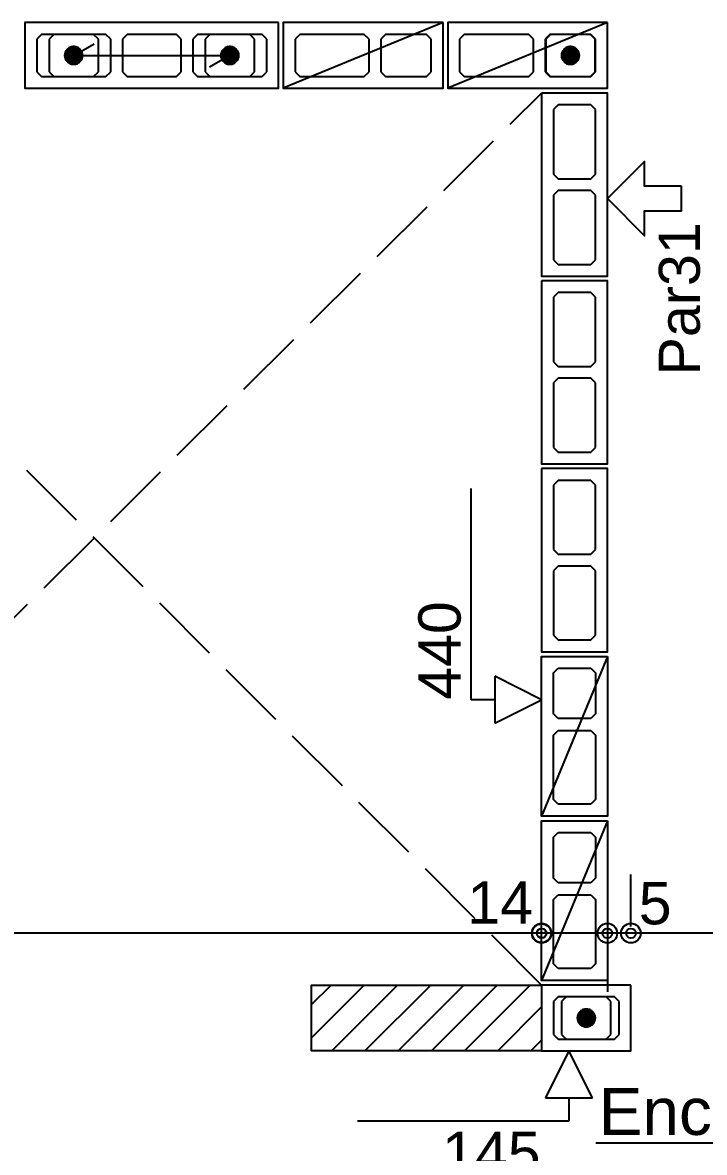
# Model space of a CAD drawing. Extents: x 0 to 119, y 0 to 84.
# Drawn here: x 32.828 to 35.731, y 55.207 to 60.02 of the extents above; entities that cross this region are included whole.
import ezdxf

# ---------------------------------------------------------------- set-up
doc = ezdxf.new("R2010")
doc.units = 0
doc.header["$MEASUREMENT"] = 0
doc.linetypes.add('ESTILO_TQS_0003', pattern=[1.5, 0.5, -0.4, 0.1, -0.5])
doc.linetypes.add('ESTILO_TQS_0005', pattern=[0.4, 0.3, -0.1])
for name, color, linetype in [('18', 6, 'CONTINUOUS'), ('20', 1, 'CONTINUOUS'), ('27', 250, 'CONTINUOUS'), ('29', 9, 'CONTINUOUS'), ('3', 7, 'CONTINUOUS'), ('35', 255, 'CONTINUOUS'), ('45', 7, 'CONTINUOUS')]:
    doc.layers.add(name, color=color, linetype=linetype)
doc.styles.add('TQS_ARIAL', font='arial.ttf')

msp = doc.modelspace()

# ---------------------------------------------------------------- linework, layer by layer
at = {"layer": '18', "color": 6, "linetype": 'Continuous'}
for p, q in [((34.7378, 57.135442), (34.7378, 58.035442)), ((35.0378, 57.135442), (34.8378, 57.235442)), ((34.8378, 57.235442), (34.8378, 57.035442)), ((34.8378, 57.135442), (34.7378, 57.135442)), ((34.8378, 57.035442), (35.0378, 57.135442))]:
    msp.add_line(p, q, dxfattribs=at)
at = {"layer": '20', "color": 1, "linetype": 'Continuous'}
for p, q in [((35.154089, 55.64), (35.054089, 55.44)), ((35.254089, 55.44), (35.154089, 55.64)), ((35.054089, 55.44), (35.254089, 55.44)), ((35.154089, 55.44), (35.154089, 55.34)), ((35.154089, 55.34), (34.254089, 55.34))]:
    msp.add_line(p, q, dxfattribs=at)
at = {"layer": '27', "color": 250, "linetype": 'ESTILO_TQS_0005'}
for points in [[(33.2028, 59.95), (33.1828, 59.97), (32.9078, 59.97), (32.8878, 59.95), (32.8878, 59.81), (32.9078, 59.79), (33.1828, 59.79), (33.2028, 59.81), (33.2028, 59.95)], [(33.5028, 59.95), (33.4828, 59.97), (33.2728, 59.97), (33.2528, 59.95), (33.2528, 59.81), (33.2728, 59.79), (33.4828, 59.79), (33.5028, 59.81), (33.5028, 59.95)], [(33.8678, 59.95), (33.8478, 59.97), (33.5728, 59.97), (33.5528, 59.95), (33.5528, 59.81), (33.5728, 59.79), (33.8478, 59.79), (33.8678, 59.81), (33.8678, 59.95)], [(34.3028, 59.95), (34.2828, 59.97), (34.0078, 59.97), (33.9878, 59.95), (33.9878, 59.81), (34.0078, 59.79), (34.2828, 59.79), (34.3028, 59.81), (34.3028, 59.95)], [(34.5678, 59.95), (34.5478, 59.97), (34.3728, 59.97), (34.3528, 59.95), (34.3528, 59.81), (34.3728, 59.79), (34.5478, 59.79), (34.5678, 59.81), (34.5678, 59.95)], [(35.0028, 59.95), (34.9828, 59.97), (34.7078, 59.97), (34.6878, 59.95), (34.6878, 59.81), (34.7078, 59.79), (34.9828, 59.79), (35.0028, 59.81), (35.0028, 59.95)], [(35.2678, 59.95), (35.2478, 59.97), (35.0728, 59.97), (35.0528, 59.95), (35.0528, 59.81), (35.0728, 59.79), (35.2478, 59.79), (35.2678, 59.81), (35.2678, 59.95)], [(35.1078, 59.67), (35.0878, 59.65), (35.0878, 59.375), (35.1078, 59.355), (35.2478, 59.355), (35.2678, 59.375), (35.2678, 59.65), (35.2478, 59.67), (35.1078, 59.67)], [(35.1078, 59.305), (35.0878, 59.285), (35.0878, 59.01), (35.1078, 58.99), (35.2478, 58.99), (35.2678, 59.01), (35.2678, 59.285), (35.2478, 59.305), (35.1078, 59.305)], [(35.1078, 58.87), (35.0878, 58.85), (35.0878, 58.575), (35.1078, 58.555), (35.2478, 58.555), (35.2678, 58.575), (35.2678, 58.85), (35.2478, 58.87), (35.1078, 58.87)], [(35.1078, 58.505), (35.0878, 58.485), (35.0878, 58.21), (35.1078, 58.19), (35.2478, 58.19), (35.2678, 58.21), (35.2678, 58.485), (35.2478, 58.505), (35.1078, 58.505)], [(35.1078, 58.07), (35.0878, 58.05), (35.0878, 57.775), (35.1078, 57.755), (35.2478, 57.755), (35.2678, 57.775), (35.2678, 58.05), (35.2478, 58.07), (35.1078, 58.07)], [(35.1078, 57.705), (35.0878, 57.685), (35.0878, 57.41), (35.1078, 57.39), (35.2478, 57.39), (35.2678, 57.41), (35.2678, 57.685), (35.2478, 57.705), (35.1078, 57.705)], [(35.2478, 57.27), (35.2678, 57.25), (35.2678, 57.075), (35.2478, 57.055), (35.1078, 57.055), (35.0878, 57.075), (35.0878, 57.25), (35.1078, 57.27), (35.2478, 57.27)], [(35.2478, 57.005), (35.2678, 56.985), (35.2678, 56.71), (35.2478, 56.69), (35.1078, 56.69), (35.0878, 56.71), (35.0878, 56.985), (35.1078, 57.005), (35.2478, 57.005)], [(35.2478, 56.57), (35.2678, 56.55), (35.2678, 56.375), (35.2478, 56.355), (35.1078, 56.355), (35.0878, 56.375), (35.0878, 56.55), (35.1078, 56.57), (35.2478, 56.57)], [(35.2478, 56.305), (35.2678, 56.285), (35.2678, 56.01), (35.2478, 55.99), (35.1078, 55.99), (35.0878, 56.01), (35.0878, 56.285), (35.1078, 56.305), (35.2478, 56.305)], [(35.3678, 55.85), (35.3478, 55.87), (35.1078, 55.87), (35.0878, 55.85), (35.0878, 55.71), (35.1078, 55.69), (35.3478, 55.69), (35.3678, 55.71), (35.3678, 55.85)]]:
    msp.add_lwpolyline(points, dxfattribs=at)
at = {"layer": '29', "color": 9, "linetype": 'Continuous'}
for p, q in [((34.057842, 55.69531), (34.282532, 55.92)), ((34.057842, 55.836731), (34.141111, 55.92)), ((34.143954, 55.64), (34.423954, 55.92)), ((34.285375, 55.64), (34.565375, 55.92)), ((34.426797, 55.64), (34.706797, 55.92)), ((34.568218, 55.64), (34.848218, 55.92)), ((34.709639, 55.64), (34.989639, 55.92)), ((34.851061, 55.64), (35.0378, 55.826739)), ((34.992482, 55.64), (35.0378, 55.685318))]:
    msp.add_line(p, q, dxfattribs=at)
msp.add_lwpolyline([(35.0378, 55.64), (34.057842, 55.64), (34.057842, 55.92), (35.0378, 55.92), (35.0378, 55.64)], dxfattribs=at)
at = {"layer": '3', "color": 7, "linetype": 'Continuous'}
for p, q in [((34.6178, 60.02), (33.9378, 59.74)), ((35.3178, 60.02), (34.6378, 59.74)), ((32.9603, 59.97), (32.9403, 59.95)), ((33.1303, 59.97), (32.9603, 59.97)), ((33.1503, 59.95), (33.1303, 59.97)), ((33.6253, 59.97), (33.6053, 59.95)), ((33.7953, 59.97), (33.6253, 59.97)), ((33.8153, 59.95), (33.7953, 59.97)), ((35.0753, 59.97), (35.0553, 59.95)), ((35.2453, 59.97), (35.0753, 59.97)), ((35.2653, 59.95), (35.2453, 59.97)), ((32.9403, 59.95), (32.9403, 59.81)), ((33.0453, 59.88), (33.131903, 59.93)), ((33.1503, 59.81), (33.1503, 59.95)), ((33.6053, 59.95), (33.6053, 59.81)), ((33.8153, 59.81), (33.8153, 59.95)), ((35.0553, 59.95), (35.0553, 59.81)), ((35.2653, 59.81), (35.2653, 59.95)), ((33.0453, 59.88), (33.7103, 59.88)), ((33.7103, 59.88), (33.623697, 59.83)), ((32.9403, 59.81), (32.9603, 59.79)), ((32.9603, 59.79), (33.1303, 59.79)), ((33.1303, 59.79), (33.1503, 59.81)), ((33.6053, 59.81), (33.6253, 59.79)), ((33.6253, 59.79), (33.7953, 59.79)), ((33.7953, 59.79), (33.8153, 59.81)), ((35.0553, 59.81), (35.0753, 59.79)), ((35.0753, 59.79), (35.2453, 59.79)), ((35.2453, 59.79), (35.2653, 59.81)), ((35.3178, 57.32), (35.0378, 56.64)), ((35.3178, 56.62), (35.0378, 55.94)), ((35.1428, 55.87), (35.1228, 55.85)), ((35.1228, 55.85), (35.1228, 55.71)), ((35.3128, 55.87), (35.1428, 55.87)), ((35.3328, 55.85), (35.3128, 55.87)), ((35.3328, 55.71), (35.3328, 55.85)), ((35.1228, 55.71), (35.1428, 55.69)), ((35.1428, 55.69), (35.3128, 55.69)), ((35.3128, 55.69), (35.3328, 55.71))]:
    msp.add_line(p, q, dxfattribs=at)
for points in [[(33.9178, 60.02), (32.8378, 60.02), (32.8378, 59.74), (33.9178, 59.74), (33.9178, 60.02)], [(34.6178, 60.02), (33.9378, 60.02), (33.9378, 59.74), (34.6178, 59.74), (34.6178, 60.02)], [(35.3178, 60.02), (34.6378, 60.02), (34.6378, 59.74), (35.3178, 59.74), (35.3178, 60.02)], [(33.0459, 59.88), (33.045897, 59.879939), (33.045888, 59.879879), (33.045872, 59.87982), (33.045851, 59.879763), (33.045825, 59.879709), (33.045792, 59.879657), (33.045755, 59.879609), (33.045713, 59.879565), (33.045667, 59.879526), (33.045617, 59.879491), (33.045564, 59.879461), (33.045508, 59.879437), (33.04545, 59.879419), (33.045391, 59.879407), (33.04533, 59.879401), (33.04527, 59.879401), (33.045209, 59.879407), (33.04515, 59.879419), (33.045092, 59.879437), (33.045036, 59.879461), (33.044983, 59.879491), (33.044933, 59.879526), (33.044887, 59.879565), (33.044845, 59.879609), (33.044808, 59.879657), (33.044775, 59.879709), (33.044749, 59.879763), (33.044728, 59.87982), (33.044712, 59.879879), (33.044703, 59.879939), (33.0447, 59.88), (33.0831, 59.88), (33.082906, 59.883824), (33.082326, 59.887609), (33.081366, 59.891316), (33.080037, 59.894907), (33.07835, 59.898344), (33.076325, 59.901594), (33.073981, 59.904622), (33.071343, 59.907397), (33.068438, 59.909891), (33.065295, 59.912079), (33.061947, 59.913937), (33.058428, 59.915447), (33.054775, 59.916593), (33.051024, 59.917364), (33.047215, 59.917751), (33.043385, 59.917751), (33.039576, 59.917364), (33.035825, 59.916593), (33.032172, 59.915447), (33.028653, 59.913937), (33.025305, 59.912079), (33.022162, 59.909891), (33.019257, 59.907397), (33.016619, 59.904622), (33.014275, 59.901594), (33.01225, 59.898344), (33.010563, 59.894907), (33.009234, 59.891316), (33.008274, 59.887609), (33.007694, 59.883824), (33.0075, 59.88), (33.0459, 59.88)], [(33.0447, 59.88), (33.044703, 59.880061), (33.044712, 59.880121), (33.044728, 59.88018), (33.044749, 59.880237), (33.044775, 59.880291), (33.044808, 59.880343), (33.044845, 59.880391), (33.044887, 59.880435), (33.044933, 59.880474), (33.044983, 59.880509), (33.045036, 59.880539), (33.045092, 59.880563), (33.04515, 59.880581), (33.045209, 59.880593), (33.04527, 59.880599), (33.04533, 59.880599), (33.045391, 59.880593), (33.04545, 59.880581), (33.045508, 59.880563), (33.045564, 59.880539), (33.045617, 59.880509), (33.045667, 59.880474), (33.045713, 59.880435), (33.045755, 59.880391), (33.045792, 59.880343), (33.045825, 59.880291), (33.045851, 59.880237), (33.045872, 59.88018), (33.045888, 59.880121), (33.045897, 59.880061), (33.0459, 59.88), (33.0075, 59.88), (33.007694, 59.876176), (33.008274, 59.872391), (33.009234, 59.868684), (33.010563, 59.865093), (33.01225, 59.861656), (33.014275, 59.858406), (33.016619, 59.855378), (33.019257, 59.852603), (33.022162, 59.850109), (33.025305, 59.847921), (33.028653, 59.846063), (33.032172, 59.844553), (33.035825, 59.843407), (33.039576, 59.842636), (33.043385, 59.842249), (33.047215, 59.842249), (33.051024, 59.842636), (33.054775, 59.843407), (33.058428, 59.844553), (33.061947, 59.846063), (33.065295, 59.847921), (33.068438, 59.850109), (33.071343, 59.852603), (33.073981, 59.855378), (33.076325, 59.858406), (33.07835, 59.861656), (33.080037, 59.865093), (33.081366, 59.868684), (33.082326, 59.872391), (33.082906, 59.876176), (33.0831, 59.88), (33.0447, 59.88)], [(33.7109, 59.88), (33.710897, 59.879939), (33.710888, 59.879879), (33.710872, 59.87982), (33.710851, 59.879763), (33.710825, 59.879709), (33.710792, 59.879657), (33.710755, 59.879609), (33.710713, 59.879565), (33.710667, 59.879526), (33.710617, 59.879491), (33.710564, 59.879461), (33.710508, 59.879437), (33.71045, 59.879419), (33.710391, 59.879407), (33.71033, 59.879401), (33.71027, 59.879401), (33.710209, 59.879407), (33.71015, 59.879419), (33.710092, 59.879437), (33.710036, 59.879461), (33.709983, 59.879491), (33.709933, 59.879526), (33.709887, 59.879565), (33.709845, 59.879609), (33.709808, 59.879657), (33.709775, 59.879709), (33.709749, 59.879763), (33.709728, 59.87982), (33.709712, 59.879879), (33.709703, 59.879939), (33.7097, 59.88), (33.7481, 59.88), (33.747906, 59.883824), (33.747326, 59.887609), (33.746366, 59.891316), (33.745037, 59.894907), (33.74335, 59.898344), (33.741325, 59.901594), (33.738981, 59.904622), (33.736343, 59.907397), (33.733438, 59.909891), (33.730295, 59.912079), (33.726947, 59.913937), (33.723428, 59.915447), (33.719775, 59.916593), (33.716024, 59.917364), (33.712215, 59.917751), (33.708385, 59.917751), (33.704576, 59.917364), (33.700825, 59.916593), (33.697172, 59.915447), (33.693653, 59.913937), (33.690305, 59.912079), (33.687162, 59.909891), (33.684257, 59.907397), (33.681619, 59.904622), (33.679275, 59.901594), (33.67725, 59.898344), (33.675563, 59.894907), (33.674234, 59.891316), (33.673274, 59.887609), (33.672694, 59.883824), (33.6725, 59.88), (33.7109, 59.88)], [(33.7097, 59.88), (33.709703, 59.880061), (33.709712, 59.880121), (33.709728, 59.88018), (33.709749, 59.880237), (33.709775, 59.880291), (33.709808, 59.880343), (33.709845, 59.880391), (33.709887, 59.880435), (33.709933, 59.880474), (33.709983, 59.880509), (33.710036, 59.880539), (33.710092, 59.880563), (33.71015, 59.880581), (33.710209, 59.880593), (33.71027, 59.880599), (33.71033, 59.880599), (33.710391, 59.880593), (33.71045, 59.880581), (33.710508, 59.880563), (33.710564, 59.880539), (33.710617, 59.880509), (33.710667, 59.880474), (33.710713, 59.880435), (33.710755, 59.880391), (33.710792, 59.880343), (33.710825, 59.880291), (33.710851, 59.880237), (33.710872, 59.88018), (33.710888, 59.880121), (33.710897, 59.880061), (33.7109, 59.88), (33.6725, 59.88), (33.672694, 59.876176), (33.673274, 59.872391), (33.674234, 59.868684), (33.675563, 59.865093), (33.67725, 59.861656), (33.679275, 59.858406), (33.681619, 59.855378), (33.684257, 59.852603), (33.687162, 59.850109), (33.690305, 59.847921), (33.693653, 59.846063), (33.697172, 59.844553), (33.700825, 59.843407), (33.704576, 59.842636), (33.708385, 59.842249), (33.712215, 59.842249), (33.716024, 59.842636), (33.719775, 59.843407), (33.723428, 59.844553), (33.726947, 59.846063), (33.730295, 59.847921), (33.733438, 59.850109), (33.736343, 59.852603), (33.738981, 59.855378), (33.741325, 59.858406), (33.74335, 59.861656), (33.745037, 59.865093), (33.746366, 59.868684), (33.747326, 59.872391), (33.747906, 59.876176), (33.7481, 59.88), (33.7097, 59.88)], [(35.1609, 59.88), (35.160897, 59.879939), (35.160888, 59.879879), (35.160872, 59.87982), (35.160851, 59.879763), (35.160825, 59.879709), (35.160792, 59.879657), (35.160755, 59.879609), (35.160713, 59.879565), (35.160667, 59.879526), (35.160617, 59.879491), (35.160564, 59.879461), (35.160508, 59.879437), (35.16045, 59.879419), (35.160391, 59.879407), (35.16033, 59.879401), (35.16027, 59.879401), (35.160209, 59.879407), (35.16015, 59.879419), (35.160092, 59.879437), (35.160036, 59.879461), (35.159983, 59.879491), (35.159933, 59.879526), (35.159887, 59.879565), (35.159845, 59.879609), (35.159808, 59.879657), (35.159775, 59.879709), (35.159749, 59.879763), (35.159728, 59.87982), (35.159712, 59.879879), (35.159703, 59.879939), (35.1597, 59.88), (35.1981, 59.88), (35.197906, 59.883824), (35.197326, 59.887609), (35.196366, 59.891316), (35.195037, 59.894907), (35.19335, 59.898344), (35.191325, 59.901594), (35.188981, 59.904622), (35.186343, 59.907397), (35.183438, 59.909891), (35.180295, 59.912079), (35.176947, 59.913937), (35.173428, 59.915447), (35.169775, 59.916593), (35.166024, 59.917364), (35.162215, 59.917751), (35.158385, 59.917751), (35.154576, 59.917364), (35.150825, 59.916593), (35.147172, 59.915447), (35.143653, 59.913937), (35.140305, 59.912079), (35.137162, 59.909891), (35.134257, 59.907397), (35.131619, 59.904622), (35.129275, 59.901594), (35.12725, 59.898344), (35.125563, 59.894907), (35.124234, 59.891316), (35.123274, 59.887609), (35.122694, 59.883824), (35.1225, 59.88), (35.1609, 59.88)], [(35.1597, 59.88), (35.159703, 59.880061), (35.159712, 59.880121), (35.159728, 59.88018), (35.159749, 59.880237), (35.159775, 59.880291), (35.159808, 59.880343), (35.159845, 59.880391), (35.159887, 59.880435), (35.159933, 59.880474), (35.159983, 59.880509), (35.160036, 59.880539), (35.160092, 59.880563), (35.16015, 59.880581), (35.160209, 59.880593), (35.16027, 59.880599), (35.16033, 59.880599), (35.160391, 59.880593), (35.16045, 59.880581), (35.160508, 59.880563), (35.160564, 59.880539), (35.160617, 59.880509), (35.160667, 59.880474), (35.160713, 59.880435), (35.160755, 59.880391), (35.160792, 59.880343), (35.160825, 59.880291), (35.160851, 59.880237), (35.160872, 59.88018), (35.160888, 59.880121), (35.160897, 59.880061), (35.1609, 59.88), (35.1225, 59.88), (35.122694, 59.876176), (35.123274, 59.872391), (35.124234, 59.868684), (35.125563, 59.865093), (35.12725, 59.861656), (35.129275, 59.858406), (35.131619, 59.855378), (35.134257, 59.852603), (35.137162, 59.850109), (35.140305, 59.847921), (35.143653, 59.846063), (35.147172, 59.844553), (35.150825, 59.843407), (35.154576, 59.842636), (35.158385, 59.842249), (35.162215, 59.842249), (35.166024, 59.842636), (35.169775, 59.843407), (35.173428, 59.844553), (35.176947, 59.846063), (35.180295, 59.847921), (35.183438, 59.850109), (35.186343, 59.852603), (35.188981, 59.855378), (35.191325, 59.858406), (35.19335, 59.861656), (35.195037, 59.865093), (35.196366, 59.868684), (35.197326, 59.872391), (35.197906, 59.876176), (35.1981, 59.88), (35.1597, 59.88)], [(35.0378, 59.72), (35.0378, 58.94), (35.3178, 58.94), (35.3178, 59.72), (35.0378, 59.72)], [(35.633747, 59.322793), (35.475774, 59.322793), (35.475774, 59.428109), (35.3178, 59.270135), (35.475774, 59.112161), (35.475774, 59.217477), (35.633747, 59.217477), (35.633747, 59.322793)], [(35.0378, 58.92), (35.0378, 58.14), (35.3178, 58.14), (35.3178, 58.92), (35.0378, 58.92)], [(35.0378, 58.12), (35.0378, 57.34), (35.3178, 57.34), (35.3178, 58.12), (35.0378, 58.12)], [(35.3178, 57.32), (35.3178, 56.64), (35.0378, 56.64), (35.0378, 57.32), (35.3178, 57.32)], [(35.3178, 56.62), (35.3178, 55.94), (35.0378, 55.94), (35.0378, 56.62), (35.3178, 56.62)], [(35.4178, 55.92), (35.0378, 55.92), (35.0378, 55.64), (35.4178, 55.64), (35.4178, 55.92)], [(35.2284, 55.78), (35.228397, 55.779939), (35.228388, 55.779879), (35.228372, 55.77982), (35.228351, 55.779763), (35.228325, 55.779709), (35.228292, 55.779657), (35.228255, 55.779609), (35.228213, 55.779565), (35.228167, 55.779526), (35.228117, 55.779491), (35.228064, 55.779461), (35.228008, 55.779437), (35.22795, 55.779419), (35.227891, 55.779407), (35.22783, 55.779401), (35.22777, 55.779401), (35.227709, 55.779407), (35.22765, 55.779419), (35.227592, 55.779437), (35.227536, 55.779461), (35.227483, 55.779491), (35.227433, 55.779526), (35.227387, 55.779565), (35.227345, 55.779609), (35.227308, 55.779657), (35.227275, 55.779709), (35.227249, 55.779763), (35.227228, 55.77982), (35.227212, 55.779879), (35.227203, 55.779939), (35.2272, 55.78), (35.2656, 55.78), (35.265406, 55.783824), (35.264826, 55.787609), (35.263866, 55.791316), (35.262537, 55.794907), (35.26085, 55.798344), (35.258825, 55.801594), (35.256481, 55.804622), (35.253843, 55.807397), (35.250938, 55.809891), (35.247795, 55.812079), (35.244447, 55.813937), (35.240928, 55.815447), (35.237275, 55.816593), (35.233524, 55.817364), (35.229715, 55.817751), (35.225885, 55.817751), (35.222076, 55.817364), (35.218325, 55.816593), (35.214672, 55.815447), (35.211153, 55.813937), (35.207805, 55.812079), (35.204662, 55.809891), (35.201757, 55.807397), (35.199119, 55.804622), (35.196775, 55.801594), (35.19475, 55.798344), (35.193063, 55.794907), (35.191734, 55.791316), (35.190774, 55.787609), (35.190194, 55.783824), (35.19, 55.78), (35.2284, 55.78)], [(35.2272, 55.78), (35.227203, 55.780061), (35.227212, 55.780121), (35.227228, 55.78018), (35.227249, 55.780237), (35.227275, 55.780291), (35.227308, 55.780343), (35.227345, 55.780391), (35.227387, 55.780435), (35.227433, 55.780474), (35.227483, 55.780509), (35.227536, 55.780539), (35.227592, 55.780563), (35.22765, 55.780581), (35.227709, 55.780593), (35.22777, 55.780599), (35.22783, 55.780599), (35.227891, 55.780593), (35.22795, 55.780581), (35.228008, 55.780563), (35.228064, 55.780539), (35.228117, 55.780509), (35.228167, 55.780474), (35.228213, 55.780435), (35.228255, 55.780391), (35.228292, 55.780343), (35.228325, 55.780291), (35.228351, 55.780237), (35.228372, 55.78018), (35.228388, 55.780121), (35.228397, 55.780061), (35.2284, 55.78), (35.19, 55.78), (35.190194, 55.776176), (35.190774, 55.772391), (35.191734, 55.768684), (35.193063, 55.765093), (35.19475, 55.761656), (35.196775, 55.758406), (35.199119, 55.755378), (35.201757, 55.752603), (35.204662, 55.750109), (35.207805, 55.747921), (35.211153, 55.746063), (35.214672, 55.744553), (35.218325, 55.743407), (35.222076, 55.742636), (35.225885, 55.742249), (35.229715, 55.742249), (35.233524, 55.742636), (35.237275, 55.743407), (35.240928, 55.744553), (35.244447, 55.746063), (35.247795, 55.747921), (35.250938, 55.750109), (35.253843, 55.752603), (35.256481, 55.755378), (35.258825, 55.758406), (35.26085, 55.761656), (35.262537, 55.765093), (35.263866, 55.768684), (35.264826, 55.772391), (35.265406, 55.776176), (35.2656, 55.78), (35.2272, 55.78)]]:
    msp.add_lwpolyline(points, dxfattribs=at)
for centre in [(33.0453, 59.88), (33.7103, 59.88), (35.1603, 59.88), (35.2278, 55.78)]:
    msp.add_circle(centre, 0.0372, dxfattribs=at)
for points in [[(33.0459, 59.88), (33.007694, 59.883824), (33.0075, 59.88)], [(33.0447, 59.88), (33.0075, 59.88), (33.007694, 59.876176)], [(33.0459, 59.88), (33.008274, 59.887609), (33.007694, 59.883824)], [(33.0447, 59.88), (33.007694, 59.876176), (33.008274, 59.872391)], [(33.0459, 59.88), (33.009234, 59.891316), (33.008274, 59.887609)], [(33.0447, 59.88), (33.008274, 59.872391), (33.009234, 59.868684)], [(33.0459, 59.88), (33.010563, 59.894907), (33.009234, 59.891316)], [(33.0447, 59.88), (33.009234, 59.868684), (33.010563, 59.865093)], [(33.0459, 59.88), (33.01225, 59.898344), (33.010563, 59.894907)], [(33.0447, 59.88), (33.010563, 59.865093), (33.01225, 59.861656)], [(33.0459, 59.88), (33.014275, 59.901594), (33.01225, 59.898344)], [(33.0447, 59.88), (33.01225, 59.861656), (33.014275, 59.858406)], [(33.0459, 59.88), (33.016619, 59.904622), (33.014275, 59.901594)], [(33.0447, 59.88), (33.014275, 59.858406), (33.016619, 59.855378)], [(33.0459, 59.88), (33.019257, 59.907397), (33.016619, 59.904622)], [(33.0447, 59.88), (33.016619, 59.855378), (33.019257, 59.852603)], [(33.0459, 59.88), (33.022162, 59.909891), (33.019257, 59.907397)], [(33.0447, 59.88), (33.019257, 59.852603), (33.022162, 59.850109)], [(33.0459, 59.88), (33.025305, 59.912079), (33.022162, 59.909891)], [(33.0447, 59.88), (33.022162, 59.850109), (33.025305, 59.847921)], [(33.0459, 59.88), (33.028653, 59.913937), (33.025305, 59.912079)], [(33.0447, 59.88), (33.025305, 59.847921), (33.028653, 59.846063)], [(33.0459, 59.88), (33.032172, 59.915447), (33.028653, 59.913937)], [(33.0447, 59.88), (33.028653, 59.846063), (33.032172, 59.844553)], [(33.0459, 59.88), (33.035825, 59.916593), (33.032172, 59.915447)], [(33.0447, 59.88), (33.032172, 59.844553), (33.035825, 59.843407)], [(33.0459, 59.88), (33.039576, 59.917364), (33.035825, 59.916593)], [(33.0447, 59.88), (33.035825, 59.843407), (33.039576, 59.842636)], [(33.0459, 59.88), (33.043385, 59.917751), (33.039576, 59.917364)], [(33.0447, 59.88), (33.039576, 59.842636), (33.043385, 59.842249)], [(33.0459, 59.88), (33.047215, 59.917751), (33.043385, 59.917751)], [(33.0447, 59.88), (33.043385, 59.842249), (33.047215, 59.842249)], [(33.044933, 59.880474), (33.044728, 59.88018), (33.0447, 59.88)], [(33.044933, 59.880474), (33.0447, 59.88), (33.0447, 59.88)], [(33.044933, 59.880474), (33.0447, 59.88), (33.0447, 59.88)], [(33.044933, 59.880474), (33.0447, 59.88), (33.0447, 59.88)], [(33.044933, 59.880474), (33.0447, 59.88), (33.0447, 59.88)], [(33.044933, 59.880474), (33.0447, 59.88), (33.0447, 59.88)], [(33.044933, 59.880474), (33.0447, 59.88), (33.0447, 59.88)], [(33.044933, 59.880474), (33.0447, 59.88), (33.0447, 59.88)], [(33.044933, 59.880474), (33.0447, 59.88), (33.0447, 59.88)], [(33.044933, 59.880474), (33.0447, 59.88), (33.0447, 59.88)], [(33.044933, 59.880474), (33.0447, 59.88), (33.0447, 59.88)], [(33.044933, 59.880474), (33.0447, 59.88), (33.0447, 59.88)], [(33.044933, 59.880474), (33.0447, 59.88), (33.0447, 59.88)], [(33.044933, 59.880474), (33.0447, 59.88), (33.0447, 59.88)], [(33.044933, 59.880474), (33.0447, 59.88), (33.0447, 59.88)], [(33.044933, 59.880474), (33.0447, 59.88), (33.0447, 59.88)], [(33.044933, 59.880474), (33.0447, 59.88), (33.0447, 59.88)], [(33.044933, 59.880474), (33.0447, 59.88), (33.0447, 59.88)], [(33.044933, 59.880474), (33.0447, 59.88), (33.0447, 59.88)], [(33.044933, 59.880474), (33.0447, 59.88), (33.0447, 59.88)], [(33.044933, 59.880474), (33.0447, 59.88), (33.0447, 59.88)], [(33.044933, 59.880474), (33.0447, 59.88), (33.0447, 59.88)], [(33.044933, 59.880474), (33.0447, 59.88), (33.0447, 59.88)], [(33.0447, 59.88), (33.047215, 59.842249), (33.0831, 59.88)], [(33.044933, 59.880474), (33.044775, 59.880291), (33.044728, 59.88018)], [(33.044933, 59.880474), (33.044808, 59.880343), (33.044775, 59.880291)], [(33.044933, 59.880474), (33.044845, 59.880391), (33.044808, 59.880343)], [(33.044933, 59.880474), (33.044887, 59.880435), (33.044845, 59.880391)], [(33.044933, 59.880474), (33.044933, 59.880474), (33.044887, 59.880435)], [(33.044933, 59.880474), (33.044887, 59.880435), (33.044887, 59.880435)], [(33.044933, 59.880474), (33.044933, 59.880474), (33.044933, 59.880474)], [(33.0459, 59.88), (33.045667, 59.879526), (33.045667, 59.879526)], [(33.0459, 59.88), (33.045667, 59.879526), (33.045667, 59.879526)], [(33.0459, 59.88), (33.045667, 59.879526), (33.045713, 59.879565)], [(33.0459, 59.88), (33.045713, 59.879565), (33.045713, 59.879565)], [(33.0459, 59.88), (33.045713, 59.879565), (33.045755, 59.879609)], [(33.0459, 59.88), (33.045755, 59.879609), (33.045792, 59.879657)], [(33.0459, 59.88), (33.045792, 59.879657), (33.045825, 59.879709)], [(33.0459, 59.88), (33.045825, 59.879709), (33.045872, 59.87982)], [(33.0459, 59.88), (33.045872, 59.87982), (33.0459, 59.88)], [(33.0831, 59.88), (33.047215, 59.917751), (33.0459, 59.88)], [(33.0459, 59.88), (33.0459, 59.88), (33.0459, 59.88)], [(33.0459, 59.88), (33.0459, 59.88), (33.0459, 59.88)], [(33.0459, 59.88), (33.0459, 59.88), (33.0459, 59.88)], [(33.0459, 59.88), (33.0459, 59.88), (33.0459, 59.88)], [(33.0459, 59.88), (33.0459, 59.88), (33.0459, 59.88)], [(33.0459, 59.88), (33.0459, 59.88), (33.0459, 59.88)], [(33.0459, 59.88), (33.0459, 59.88), (33.0459, 59.88)], [(33.0459, 59.88), (33.0459, 59.88), (33.0459, 59.88)], [(33.0459, 59.88), (33.0459, 59.88), (33.0459, 59.88)], [(33.0459, 59.88), (33.0459, 59.88), (33.0459, 59.88)], [(33.0459, 59.88), (33.0459, 59.88), (33.0459, 59.88)], [(33.0459, 59.88), (33.0459, 59.88), (33.0459, 59.88)], [(33.0459, 59.88), (33.0459, 59.88), (33.0459, 59.88)], [(33.0459, 59.88), (33.0459, 59.88), (33.0459, 59.88)], [(33.0459, 59.88), (33.0459, 59.88), (33.0459, 59.88)], [(33.0459, 59.88), (33.0459, 59.88), (33.0459, 59.88)], [(33.0459, 59.88), (33.0459, 59.88), (33.0459, 59.88)], [(33.0459, 59.88), (33.0459, 59.88), (33.0459, 59.88)], [(33.0459, 59.88), (33.0459, 59.88), (33.0459, 59.88)], [(33.0459, 59.88), (33.0459, 59.88), (33.0459, 59.88)], [(33.0459, 59.88), (33.0459, 59.88), (33.0459, 59.88)], [(33.0831, 59.88), (33.051024, 59.917364), (33.047215, 59.917751)], [(33.0831, 59.88), (33.047215, 59.842249), (33.051024, 59.842636)], [(33.0831, 59.88), (33.054775, 59.916593), (33.051024, 59.917364)], [(33.0831, 59.88), (33.051024, 59.842636), (33.054775, 59.843407)], [(33.0831, 59.88), (33.058428, 59.915447), (33.054775, 59.916593)], [(33.0831, 59.88), (33.054775, 59.843407), (33.058428, 59.844553)], [(33.0831, 59.88), (33.061947, 59.913937), (33.058428, 59.915447)], [(33.0831, 59.88), (33.058428, 59.844553), (33.061947, 59.846063)], [(33.0831, 59.88), (33.065295, 59.912079), (33.061947, 59.913937)], [(33.0831, 59.88), (33.061947, 59.846063), (33.065295, 59.847921)], [(33.0831, 59.88), (33.068438, 59.909891), (33.065295, 59.912079)], [(33.0831, 59.88), (33.065295, 59.847921), (33.068438, 59.850109)], [(33.0831, 59.88), (33.071343, 59.907397), (33.068438, 59.909891)], [(33.0831, 59.88), (33.068438, 59.850109), (33.071343, 59.852603)], [(33.0831, 59.88), (33.073981, 59.904622), (33.071343, 59.907397)], [(33.0831, 59.88), (33.071343, 59.852603), (33.073981, 59.855378)], [(33.0831, 59.88), (33.076325, 59.901594), (33.073981, 59.904622)], [(33.0831, 59.88), (33.073981, 59.855378), (33.076325, 59.858406)], [(33.0831, 59.88), (33.07835, 59.898344), (33.076325, 59.901594)], [(33.0831, 59.88), (33.076325, 59.858406), (33.07835, 59.861656)], [(33.0831, 59.88), (33.080037, 59.894907), (33.07835, 59.898344)], [(33.0831, 59.88), (33.07835, 59.861656), (33.080037, 59.865093)], [(33.0831, 59.88), (33.081366, 59.891316), (33.080037, 59.894907)], [(33.0831, 59.88), (33.080037, 59.865093), (33.081366, 59.868684)], [(33.0831, 59.88), (33.082326, 59.887609), (33.081366, 59.891316)], [(33.0831, 59.88), (33.081366, 59.868684), (33.082326, 59.872391)], [(33.0831, 59.88), (33.082906, 59.883824), (33.082326, 59.887609)], [(33.0831, 59.88), (33.082326, 59.872391), (33.082906, 59.876176)], [(33.7109, 59.88), (33.672694, 59.883824), (33.6725, 59.88)], [(33.7097, 59.88), (33.6725, 59.88), (33.672694, 59.876176)], [(33.7109, 59.88), (33.673274, 59.887609), (33.672694, 59.883824)], [(33.7097, 59.88), (33.672694, 59.876176), (33.673274, 59.872391)], [(33.7109, 59.88), (33.674234, 59.891316), (33.673274, 59.887609)], [(33.7097, 59.88), (33.673274, 59.872391), (33.674234, 59.868684)], [(33.7109, 59.88), (33.675563, 59.894907), (33.674234, 59.891316)], [(33.7097, 59.88), (33.674234, 59.868684), (33.675563, 59.865093)], [(33.7109, 59.88), (33.67725, 59.898344), (33.675563, 59.894907)], [(33.7097, 59.88), (33.675563, 59.865093), (33.67725, 59.861656)], [(33.7109, 59.88), (33.679275, 59.901594), (33.67725, 59.898344)], [(33.7097, 59.88), (33.67725, 59.861656), (33.679275, 59.858406)], [(33.7109, 59.88), (33.681619, 59.904622), (33.679275, 59.901594)], [(33.7097, 59.88), (33.679275, 59.858406), (33.681619, 59.855378)], [(33.7109, 59.88), (33.684257, 59.907397), (33.681619, 59.904622)], [(33.7097, 59.88), (33.681619, 59.855378), (33.684257, 59.852603)], [(33.7109, 59.88), (33.687162, 59.909891), (33.684257, 59.907397)], [(33.7097, 59.88), (33.684257, 59.852603), (33.687162, 59.850109)], [(33.7109, 59.88), (33.690305, 59.912079), (33.687162, 59.909891)], [(33.7097, 59.88), (33.687162, 59.850109), (33.690305, 59.847921)], [(33.7109, 59.88), (33.693653, 59.913937), (33.690305, 59.912079)], [(33.7097, 59.88), (33.690305, 59.847921), (33.693653, 59.846063)], [(33.7109, 59.88), (33.697172, 59.915447), (33.693653, 59.913937)], [(33.7097, 59.88), (33.693653, 59.846063), (33.697172, 59.844553)], [(33.7109, 59.88), (33.700825, 59.916593), (33.697172, 59.915447)], [(33.7097, 59.88), (33.697172, 59.844553), (33.700825, 59.843407)], [(33.7109, 59.88), (33.704576, 59.917364), (33.700825, 59.916593)], [(33.7097, 59.88), (33.700825, 59.843407), (33.704576, 59.842636)], [(33.7109, 59.88), (33.708385, 59.917751), (33.704576, 59.917364)], [(33.7097, 59.88), (33.704576, 59.842636), (33.708385, 59.842249)], [(33.7109, 59.88), (33.712215, 59.917751), (33.708385, 59.917751)], [(33.7097, 59.88), (33.708385, 59.842249), (33.712215, 59.842249)], [(33.709933, 59.880474), (33.709728, 59.88018), (33.7097, 59.88)], [(33.709933, 59.880474), (33.7097, 59.88), (33.7097, 59.88)], [(33.709933, 59.880474), (33.7097, 59.88), (33.7097, 59.88)], [(33.709933, 59.880474), (33.7097, 59.88), (33.7097, 59.88)], [(33.709933, 59.880474), (33.7097, 59.88), (33.7097, 59.88)], [(33.709933, 59.880474), (33.7097, 59.88), (33.7097, 59.88)], [(33.709933, 59.880474), (33.7097, 59.88), (33.7097, 59.88)], [(33.709933, 59.880474), (33.7097, 59.88), (33.7097, 59.88)], [(33.709933, 59.880474), (33.7097, 59.88), (33.7097, 59.88)], [(33.709933, 59.880474), (33.7097, 59.88), (33.7097, 59.88)], [(33.709933, 59.880474), (33.7097, 59.88), (33.7097, 59.88)], [(33.709933, 59.880474), (33.7097, 59.88), (33.7097, 59.88)], [(33.709933, 59.880474), (33.7097, 59.88), (33.7097, 59.88)], [(33.709933, 59.880474), (33.7097, 59.88), (33.7097, 59.88)], [(33.709933, 59.880474), (33.7097, 59.88), (33.7097, 59.88)], [(33.709933, 59.880474), (33.7097, 59.88), (33.7097, 59.88)], [(33.709933, 59.880474), (33.7097, 59.88), (33.7097, 59.88)], [(33.709933, 59.880474), (33.7097, 59.88), (33.7097, 59.88)], [(33.709933, 59.880474), (33.7097, 59.88), (33.7097, 59.88)], [(33.709933, 59.880474), (33.7097, 59.88), (33.7097, 59.88)], [(33.709933, 59.880474), (33.7097, 59.88), (33.7097, 59.88)], [(33.709933, 59.880474), (33.7097, 59.88), (33.7097, 59.88)], [(33.709933, 59.880474), (33.7097, 59.88), (33.7097, 59.88)], [(33.7097, 59.88), (33.712215, 59.842249), (33.7481, 59.88)], [(33.709933, 59.880474), (33.709775, 59.880291), (33.709728, 59.88018)], [(33.709933, 59.880474), (33.709808, 59.880343), (33.709775, 59.880291)], [(33.709933, 59.880474), (33.709845, 59.880391), (33.709808, 59.880343)], [(33.709933, 59.880474), (33.709887, 59.880435), (33.709845, 59.880391)], [(33.709933, 59.880474), (33.709933, 59.880474), (33.709887, 59.880435)], [(33.709933, 59.880474), (33.709887, 59.880435), (33.709887, 59.880435)], [(33.709933, 59.880474), (33.709933, 59.880474), (33.709933, 59.880474)], [(33.7109, 59.88), (33.710667, 59.879526), (33.710667, 59.879526)], [(33.7109, 59.88), (33.710667, 59.879526), (33.710667, 59.879526)], [(33.7109, 59.88), (33.710667, 59.879526), (33.710713, 59.879565)], [(33.7109, 59.88), (33.710713, 59.879565), (33.710713, 59.879565)], [(33.7109, 59.88), (33.710713, 59.879565), (33.710755, 59.879609)], [(33.7109, 59.88), (33.710755, 59.879609), (33.710792, 59.879657)], [(33.7109, 59.88), (33.710792, 59.879657), (33.710825, 59.879709)], [(33.7109, 59.88), (33.710825, 59.879709), (33.710872, 59.87982)], [(33.7109, 59.88), (33.710872, 59.87982), (33.7109, 59.88)], [(33.7481, 59.88), (33.712215, 59.917751), (33.7109, 59.88)], [(33.7109, 59.88), (33.7109, 59.88), (33.7109, 59.88)], [(33.7109, 59.88), (33.7109, 59.88), (33.7109, 59.88)], [(33.7109, 59.88), (33.7109, 59.88), (33.7109, 59.88)], [(33.7109, 59.88), (33.7109, 59.88), (33.7109, 59.88)], [(33.7109, 59.88), (33.7109, 59.88), (33.7109, 59.88)], [(33.7109, 59.88), (33.7109, 59.88), (33.7109, 59.88)], [(33.7109, 59.88), (33.7109, 59.88), (33.7109, 59.88)], [(33.7109, 59.88), (33.7109, 59.88), (33.7109, 59.88)], [(33.7109, 59.88), (33.7109, 59.88), (33.7109, 59.88)], [(33.7109, 59.88), (33.7109, 59.88), (33.7109, 59.88)], [(33.7109, 59.88), (33.7109, 59.88), (33.7109, 59.88)], [(33.7109, 59.88), (33.7109, 59.88), (33.7109, 59.88)], [(33.7109, 59.88), (33.7109, 59.88), (33.7109, 59.88)], [(33.7109, 59.88), (33.7109, 59.88), (33.7109, 59.88)], [(33.7109, 59.88), (33.7109, 59.88), (33.7109, 59.88)], [(33.7109, 59.88), (33.7109, 59.88), (33.7109, 59.88)], [(33.7109, 59.88), (33.7109, 59.88), (33.7109, 59.88)], [(33.7109, 59.88), (33.7109, 59.88), (33.7109, 59.88)], [(33.7109, 59.88), (33.7109, 59.88), (33.7109, 59.88)], [(33.7109, 59.88), (33.7109, 59.88), (33.7109, 59.88)], [(33.7109, 59.88), (33.7109, 59.88), (33.7109, 59.88)], [(33.7481, 59.88), (33.716024, 59.917364), (33.712215, 59.917751)], [(33.7481, 59.88), (33.712215, 59.842249), (33.716024, 59.842636)], [(33.7481, 59.88), (33.719775, 59.916593), (33.716024, 59.917364)], [(33.7481, 59.88), (33.716024, 59.842636), (33.719775, 59.843407)], [(33.7481, 59.88), (33.723428, 59.915447), (33.719775, 59.916593)], [(33.7481, 59.88), (33.719775, 59.843407), (33.723428, 59.844553)], [(33.7481, 59.88), (33.726947, 59.913937), (33.723428, 59.915447)], [(33.7481, 59.88), (33.723428, 59.844553), (33.726947, 59.846063)], [(33.7481, 59.88), (33.730295, 59.912079), (33.726947, 59.913937)], [(33.7481, 59.88), (33.726947, 59.846063), (33.730295, 59.847921)], [(33.7481, 59.88), (33.733438, 59.909891), (33.730295, 59.912079)], [(33.7481, 59.88), (33.730295, 59.847921), (33.733438, 59.850109)], [(33.7481, 59.88), (33.736343, 59.907397), (33.733438, 59.909891)], [(33.7481, 59.88), (33.733438, 59.850109), (33.736343, 59.852603)], [(33.7481, 59.88), (33.738981, 59.904622), (33.736343, 59.907397)], [(33.7481, 59.88), (33.736343, 59.852603), (33.738981, 59.855378)], [(33.7481, 59.88), (33.741325, 59.901594), (33.738981, 59.904622)], [(33.7481, 59.88), (33.738981, 59.855378), (33.741325, 59.858406)], [(33.7481, 59.88), (33.74335, 59.898344), (33.741325, 59.901594)], [(33.7481, 59.88), (33.741325, 59.858406), (33.74335, 59.861656)], [(33.7481, 59.88), (33.745037, 59.894907), (33.74335, 59.898344)], [(33.7481, 59.88), (33.74335, 59.861656), (33.745037, 59.865093)], [(33.7481, 59.88), (33.746366, 59.891316), (33.745037, 59.894907)], [(33.7481, 59.88), (33.745037, 59.865093), (33.746366, 59.868684)], [(33.7481, 59.88), (33.747326, 59.887609), (33.746366, 59.891316)], [(33.7481, 59.88), (33.746366, 59.868684), (33.747326, 59.872391)], [(33.7481, 59.88), (33.747906, 59.883824), (33.747326, 59.887609)], [(33.7481, 59.88), (33.747326, 59.872391), (33.747906, 59.876176)], [(35.1609, 59.88), (35.122694, 59.883824), (35.1225, 59.88)], [(35.1597, 59.88), (35.1225, 59.88), (35.122694, 59.876176)], [(35.1609, 59.88), (35.123274, 59.887609), (35.122694, 59.883824)], [(35.1597, 59.88), (35.122694, 59.876176), (35.123274, 59.872391)], [(35.1609, 59.88), (35.124234, 59.891316), (35.123274, 59.887609)], [(35.1597, 59.88), (35.123274, 59.872391), (35.124234, 59.868684)], [(35.1609, 59.88), (35.125563, 59.894907), (35.124234, 59.891316)], [(35.1597, 59.88), (35.124234, 59.868684), (35.125563, 59.865093)], [(35.1609, 59.88), (35.12725, 59.898344), (35.125563, 59.894907)], [(35.1597, 59.88), (35.125563, 59.865093), (35.12725, 59.861656)], [(35.1609, 59.88), (35.129275, 59.901594), (35.12725, 59.898344)], [(35.1597, 59.88), (35.12725, 59.861656), (35.129275, 59.858406)], [(35.1609, 59.88), (35.131619, 59.904622), (35.129275, 59.901594)], [(35.1597, 59.88), (35.129275, 59.858406), (35.131619, 59.855378)], [(35.1609, 59.88), (35.134257, 59.907397), (35.131619, 59.904622)], [(35.1597, 59.88), (35.131619, 59.855378), (35.134257, 59.852603)], [(35.1609, 59.88), (35.137162, 59.909891), (35.134257, 59.907397)], [(35.1597, 59.88), (35.134257, 59.852603), (35.137162, 59.850109)], [(35.1609, 59.88), (35.140305, 59.912079), (35.137162, 59.909891)], [(35.1597, 59.88), (35.137162, 59.850109), (35.140305, 59.847921)], [(35.1609, 59.88), (35.143653, 59.913937), (35.140305, 59.912079)], [(35.1597, 59.88), (35.140305, 59.847921), (35.143653, 59.846063)], [(35.1609, 59.88), (35.147172, 59.915447), (35.143653, 59.913937)], [(35.1597, 59.88), (35.143653, 59.846063), (35.147172, 59.844553)], [(35.1609, 59.88), (35.150825, 59.916593), (35.147172, 59.915447)], [(35.1597, 59.88), (35.147172, 59.844553), (35.150825, 59.843407)], [(35.1609, 59.88), (35.154576, 59.917364), (35.150825, 59.916593)], [(35.1597, 59.88), (35.150825, 59.843407), (35.154576, 59.842636)], [(35.1609, 59.88), (35.158385, 59.917751), (35.154576, 59.917364)], [(35.1597, 59.88), (35.154576, 59.842636), (35.158385, 59.842249)], [(35.1609, 59.88), (35.162215, 59.917751), (35.158385, 59.917751)], [(35.1597, 59.88), (35.158385, 59.842249), (35.162215, 59.842249)], [(35.159933, 59.880474), (35.159728, 59.88018), (35.1597, 59.88)], [(35.159933, 59.880474), (35.1597, 59.88), (35.1597, 59.88)], [(35.159933, 59.880474), (35.1597, 59.88), (35.1597, 59.88)], [(35.159933, 59.880474), (35.1597, 59.88), (35.1597, 59.88)], [(35.159933, 59.880474), (35.1597, 59.88), (35.1597, 59.88)], [(35.159933, 59.880474), (35.1597, 59.88), (35.1597, 59.88)], [(35.159933, 59.880474), (35.1597, 59.88), (35.1597, 59.88)], [(35.159933, 59.880474), (35.1597, 59.88), (35.1597, 59.88)], [(35.159933, 59.880474), (35.1597, 59.88), (35.1597, 59.88)], [(35.159933, 59.880474), (35.1597, 59.88), (35.1597, 59.88)], [(35.159933, 59.880474), (35.1597, 59.88), (35.1597, 59.88)], [(35.159933, 59.880474), (35.1597, 59.88), (35.1597, 59.88)], [(35.159933, 59.880474), (35.1597, 59.88), (35.1597, 59.88)], [(35.159933, 59.880474), (35.1597, 59.88), (35.1597, 59.88)], [(35.159933, 59.880474), (35.1597, 59.88), (35.1597, 59.88)], [(35.159933, 59.880474), (35.1597, 59.88), (35.1597, 59.88)], [(35.159933, 59.880474), (35.1597, 59.88), (35.1597, 59.88)], [(35.159933, 59.880474), (35.1597, 59.88), (35.1597, 59.88)], [(35.159933, 59.880474), (35.1597, 59.88), (35.1597, 59.88)], [(35.159933, 59.880474), (35.1597, 59.88), (35.1597, 59.88)], [(35.159933, 59.880474), (35.1597, 59.88), (35.1597, 59.88)], [(35.159933, 59.880474), (35.1597, 59.88), (35.1597, 59.88)], [(35.159933, 59.880474), (35.1597, 59.88), (35.1597, 59.88)], [(35.1597, 59.88), (35.162215, 59.842249), (35.1981, 59.88)], [(35.159933, 59.880474), (35.159775, 59.880291), (35.159728, 59.88018)], [(35.159933, 59.880474), (35.159808, 59.880343), (35.159775, 59.880291)], [(35.159933, 59.880474), (35.159845, 59.880391), (35.159808, 59.880343)], [(35.159933, 59.880474), (35.159887, 59.880435), (35.159845, 59.880391)], [(35.159933, 59.880474), (35.159933, 59.880474), (35.159887, 59.880435)], [(35.159933, 59.880474), (35.159887, 59.880435), (35.159887, 59.880435)], [(35.159933, 59.880474), (35.159933, 59.880474), (35.159933, 59.880474)], [(35.1609, 59.88), (35.160667, 59.879526), (35.160667, 59.879526)], [(35.1609, 59.88), (35.160667, 59.879526), (35.160667, 59.879526)], [(35.1609, 59.88), (35.160667, 59.879526), (35.160713, 59.879565)], [(35.1609, 59.88), (35.160713, 59.879565), (35.160713, 59.879565)], [(35.1609, 59.88), (35.160713, 59.879565), (35.160755, 59.879609)], [(35.1609, 59.88), (35.160755, 59.879609), (35.160792, 59.879657)], [(35.1609, 59.88), (35.160792, 59.879657), (35.160825, 59.879709)], [(35.1609, 59.88), (35.160825, 59.879709), (35.160872, 59.87982)], [(35.1609, 59.88), (35.160872, 59.87982), (35.1609, 59.88)], [(35.1981, 59.88), (35.162215, 59.917751), (35.1609, 59.88)], [(35.1609, 59.88), (35.1609, 59.88), (35.1609, 59.88)], [(35.1609, 59.88), (35.1609, 59.88), (35.1609, 59.88)], [(35.1609, 59.88), (35.1609, 59.88), (35.1609, 59.88)], [(35.1609, 59.88), (35.1609, 59.88), (35.1609, 59.88)], [(35.1609, 59.88), (35.1609, 59.88), (35.1609, 59.88)], [(35.1609, 59.88), (35.1609, 59.88), (35.1609, 59.88)], [(35.1609, 59.88), (35.1609, 59.88), (35.1609, 59.88)], [(35.1609, 59.88), (35.1609, 59.88), (35.1609, 59.88)], [(35.1609, 59.88), (35.1609, 59.88), (35.1609, 59.88)], [(35.1609, 59.88), (35.1609, 59.88), (35.1609, 59.88)], [(35.1609, 59.88), (35.1609, 59.88), (35.1609, 59.88)], [(35.1609, 59.88), (35.1609, 59.88), (35.1609, 59.88)], [(35.1609, 59.88), (35.1609, 59.88), (35.1609, 59.88)], [(35.1609, 59.88), (35.1609, 59.88), (35.1609, 59.88)], [(35.1609, 59.88), (35.1609, 59.88), (35.1609, 59.88)], [(35.1609, 59.88), (35.1609, 59.88), (35.1609, 59.88)], [(35.1609, 59.88), (35.1609, 59.88), (35.1609, 59.88)], [(35.1609, 59.88), (35.1609, 59.88), (35.1609, 59.88)], [(35.1609, 59.88), (35.1609, 59.88), (35.1609, 59.88)], [(35.1609, 59.88), (35.1609, 59.88), (35.1609, 59.88)], [(35.1609, 59.88), (35.1609, 59.88), (35.1609, 59.88)], [(35.1981, 59.88), (35.166024, 59.917364), (35.162215, 59.917751)], [(35.1981, 59.88), (35.162215, 59.842249), (35.166024, 59.842636)], [(35.1981, 59.88), (35.169775, 59.916593), (35.166024, 59.917364)], [(35.1981, 59.88), (35.166024, 59.842636), (35.169775, 59.843407)], [(35.1981, 59.88), (35.173428, 59.915447), (35.169775, 59.916593)], [(35.1981, 59.88), (35.169775, 59.843407), (35.173428, 59.844553)], [(35.1981, 59.88), (35.176947, 59.913937), (35.173428, 59.915447)], [(35.1981, 59.88), (35.173428, 59.844553), (35.176947, 59.846063)], [(35.1981, 59.88), (35.180295, 59.912079), (35.176947, 59.913937)], [(35.1981, 59.88), (35.176947, 59.846063), (35.180295, 59.847921)], [(35.1981, 59.88), (35.183438, 59.909891), (35.180295, 59.912079)], [(35.1981, 59.88), (35.180295, 59.847921), (35.183438, 59.850109)], [(35.1981, 59.88), (35.186343, 59.907397), (35.183438, 59.909891)], [(35.1981, 59.88), (35.183438, 59.850109), (35.186343, 59.852603)], [(35.1981, 59.88), (35.188981, 59.904622), (35.186343, 59.907397)], [(35.1981, 59.88), (35.186343, 59.852603), (35.188981, 59.855378)], [(35.1981, 59.88), (35.191325, 59.901594), (35.188981, 59.904622)], [(35.1981, 59.88), (35.188981, 59.855378), (35.191325, 59.858406)], [(35.1981, 59.88), (35.19335, 59.898344), (35.191325, 59.901594)], [(35.1981, 59.88), (35.191325, 59.858406), (35.19335, 59.861656)], [(35.1981, 59.88), (35.195037, 59.894907), (35.19335, 59.898344)], [(35.1981, 59.88), (35.19335, 59.861656), (35.195037, 59.865093)], [(35.1981, 59.88), (35.196366, 59.891316), (35.195037, 59.894907)], [(35.1981, 59.88), (35.195037, 59.865093), (35.196366, 59.868684)], [(35.1981, 59.88), (35.197326, 59.887609), (35.196366, 59.891316)], [(35.1981, 59.88), (35.196366, 59.868684), (35.197326, 59.872391)], [(35.1981, 59.88), (35.197906, 59.883824), (35.197326, 59.887609)], [(35.1981, 59.88), (35.197326, 59.872391), (35.197906, 59.876176)], [(35.2284, 55.78), (35.190194, 55.783824), (35.19, 55.78)], [(35.2284, 55.78), (35.190774, 55.787609), (35.190194, 55.783824)], [(35.2284, 55.78), (35.191734, 55.791316), (35.190774, 55.787609)], [(35.2284, 55.78), (35.193063, 55.794907), (35.191734, 55.791316)], [(35.2284, 55.78), (35.19475, 55.798344), (35.193063, 55.794907)], [(35.2284, 55.78), (35.196775, 55.801594), (35.19475, 55.798344)], [(35.2284, 55.78), (35.199119, 55.804622), (35.196775, 55.801594)], [(35.2284, 55.78), (35.201757, 55.807397), (35.199119, 55.804622)], [(35.2284, 55.78), (35.204662, 55.809891), (35.201757, 55.807397)], [(35.2284, 55.78), (35.207805, 55.812079), (35.204662, 55.809891)], [(35.2284, 55.78), (35.211153, 55.813937), (35.207805, 55.812079)], [(35.2284, 55.78), (35.214672, 55.815447), (35.211153, 55.813937)], [(35.2284, 55.78), (35.218325, 55.816593), (35.214672, 55.815447)], [(35.2284, 55.78), (35.222076, 55.817364), (35.218325, 55.816593)], [(35.2284, 55.78), (35.225885, 55.817751), (35.222076, 55.817364)], [(35.2284, 55.78), (35.229715, 55.817751), (35.225885, 55.817751)], [(35.2656, 55.78), (35.229715, 55.817751), (35.2284, 55.78)], [(35.2656, 55.78), (35.233524, 55.817364), (35.229715, 55.817751)], [(35.2656, 55.78), (35.237275, 55.816593), (35.233524, 55.817364)], [(35.2656, 55.78), (35.240928, 55.815447), (35.237275, 55.816593)], [(35.2656, 55.78), (35.244447, 55.813937), (35.240928, 55.815447)], [(35.2656, 55.78), (35.247795, 55.812079), (35.244447, 55.813937)], [(35.2656, 55.78), (35.250938, 55.809891), (35.247795, 55.812079)], [(35.2656, 55.78), (35.253843, 55.807397), (35.250938, 55.809891)], [(35.2656, 55.78), (35.256481, 55.804622), (35.253843, 55.807397)], [(35.2656, 55.78), (35.258825, 55.801594), (35.256481, 55.804622)], [(35.2656, 55.78), (35.26085, 55.798344), (35.258825, 55.801594)], [(35.2656, 55.78), (35.262537, 55.794907), (35.26085, 55.798344)], [(35.2656, 55.78), (35.263866, 55.791316), (35.262537, 55.794907)], [(35.2656, 55.78), (35.264826, 55.787609), (35.263866, 55.791316)], [(35.2656, 55.78), (35.265406, 55.783824), (35.264826, 55.787609)], [(35.2272, 55.78), (35.19, 55.78), (35.190194, 55.776176)], [(35.2272, 55.78), (35.190194, 55.776176), (35.190774, 55.772391)], [(35.2272, 55.78), (35.190774, 55.772391), (35.191734, 55.768684)], [(35.2272, 55.78), (35.191734, 55.768684), (35.193063, 55.765093)], [(35.2272, 55.78), (35.193063, 55.765093), (35.19475, 55.761656)], [(35.2272, 55.78), (35.19475, 55.761656), (35.196775, 55.758406)], [(35.2272, 55.78), (35.196775, 55.758406), (35.199119, 55.755378)], [(35.2272, 55.78), (35.199119, 55.755378), (35.201757, 55.752603)], [(35.2272, 55.78), (35.201757, 55.752603), (35.204662, 55.750109)], [(35.2272, 55.78), (35.204662, 55.750109), (35.207805, 55.747921)], [(35.2272, 55.78), (35.207805, 55.747921), (35.211153, 55.746063)], [(35.2272, 55.78), (35.211153, 55.746063), (35.214672, 55.744553)], [(35.2272, 55.78), (35.214672, 55.744553), (35.218325, 55.743407)], [(35.2272, 55.78), (35.218325, 55.743407), (35.222076, 55.742636)], [(35.2272, 55.78), (35.222076, 55.742636), (35.225885, 55.742249)], [(35.2272, 55.78), (35.225885, 55.742249), (35.229715, 55.742249)], [(35.227433, 55.780474), (35.227228, 55.78018), (35.2272, 55.78)], [(35.227433, 55.780474), (35.2272, 55.78), (35.2272, 55.78)], [(35.227433, 55.780474), (35.2272, 55.78), (35.2272, 55.78)], [(35.227433, 55.780474), (35.2272, 55.78), (35.2272, 55.78)], [(35.227433, 55.780474), (35.2272, 55.78), (35.2272, 55.78)], [(35.227433, 55.780474), (35.2272, 55.78), (35.2272, 55.78)], [(35.227433, 55.780474), (35.2272, 55.78), (35.2272, 55.78)], [(35.227433, 55.780474), (35.2272, 55.78), (35.2272, 55.78)], [(35.227433, 55.780474), (35.2272, 55.78), (35.2272, 55.78)], [(35.227433, 55.780474), (35.2272, 55.78), (35.2272, 55.78)], [(35.227433, 55.780474), (35.2272, 55.78), (35.2272, 55.78)], [(35.227433, 55.780474), (35.2272, 55.78), (35.2272, 55.78)], [(35.227433, 55.780474), (35.2272, 55.78), (35.2272, 55.78)], [(35.227433, 55.780474), (35.2272, 55.78), (35.2272, 55.78)], [(35.227433, 55.780474), (35.2272, 55.78), (35.2272, 55.78)], [(35.227433, 55.780474), (35.2272, 55.78), (35.2272, 55.78)], [(35.227433, 55.780474), (35.2272, 55.78), (35.2272, 55.78)], [(35.227433, 55.780474), (35.2272, 55.78), (35.2272, 55.78)], [(35.227433, 55.780474), (35.2272, 55.78), (35.2272, 55.78)], [(35.227433, 55.780474), (35.2272, 55.78), (35.2272, 55.78)], [(35.227433, 55.780474), (35.2272, 55.78), (35.2272, 55.78)], [(35.227433, 55.780474), (35.2272, 55.78), (35.2272, 55.78)], [(35.227433, 55.780474), (35.2272, 55.78), (35.2272, 55.78)], [(35.2272, 55.78), (35.229715, 55.742249), (35.2656, 55.78)], [(35.227433, 55.780474), (35.227275, 55.780291), (35.227228, 55.78018)], [(35.227433, 55.780474), (35.227308, 55.780343), (35.227275, 55.780291)], [(35.227433, 55.780474), (35.227345, 55.780391), (35.227308, 55.780343)], [(35.227433, 55.780474), (35.227387, 55.780435), (35.227345, 55.780391)], [(35.227433, 55.780474), (35.227433, 55.780474), (35.227387, 55.780435)], [(35.227433, 55.780474), (35.227387, 55.780435), (35.227387, 55.780435)], [(35.227433, 55.780474), (35.227433, 55.780474), (35.227433, 55.780474)], [(35.2284, 55.78), (35.228167, 55.779526), (35.228167, 55.779526)], [(35.2284, 55.78), (35.228167, 55.779526), (35.228167, 55.779526)], [(35.2284, 55.78), (35.228167, 55.779526), (35.228213, 55.779565)], [(35.2284, 55.78), (35.228213, 55.779565), (35.228213, 55.779565)], [(35.2284, 55.78), (35.228213, 55.779565), (35.228255, 55.779609)], [(35.2284, 55.78), (35.228255, 55.779609), (35.228292, 55.779657)], [(35.2284, 55.78), (35.228292, 55.779657), (35.228325, 55.779709)], [(35.2284, 55.78), (35.228325, 55.779709), (35.228372, 55.77982)], [(35.2284, 55.78), (35.228372, 55.77982), (35.2284, 55.78)], [(35.2284, 55.78), (35.2284, 55.78), (35.2284, 55.78)], [(35.2284, 55.78), (35.2284, 55.78), (35.2284, 55.78)], [(35.2284, 55.78), (35.2284, 55.78), (35.2284, 55.78)], [(35.2284, 55.78), (35.2284, 55.78), (35.2284, 55.78)], [(35.2284, 55.78), (35.2284, 55.78), (35.2284, 55.78)], [(35.2284, 55.78), (35.2284, 55.78), (35.2284, 55.78)], [(35.2284, 55.78), (35.2284, 55.78), (35.2284, 55.78)], [(35.2284, 55.78), (35.2284, 55.78), (35.2284, 55.78)], [(35.2284, 55.78), (35.2284, 55.78), (35.2284, 55.78)], [(35.2284, 55.78), (35.2284, 55.78), (35.2284, 55.78)], [(35.2284, 55.78), (35.2284, 55.78), (35.2284, 55.78)], [(35.2284, 55.78), (35.2284, 55.78), (35.2284, 55.78)], [(35.2284, 55.78), (35.2284, 55.78), (35.2284, 55.78)], [(35.2284, 55.78), (35.2284, 55.78), (35.2284, 55.78)], [(35.2284, 55.78), (35.2284, 55.78), (35.2284, 55.78)], [(35.2284, 55.78), (35.2284, 55.78), (35.2284, 55.78)], [(35.2284, 55.78), (35.2284, 55.78), (35.2284, 55.78)], [(35.2284, 55.78), (35.2284, 55.78), (35.2284, 55.78)], [(35.2284, 55.78), (35.2284, 55.78), (35.2284, 55.78)], [(35.2284, 55.78), (35.2284, 55.78), (35.2284, 55.78)], [(35.2284, 55.78), (35.2284, 55.78), (35.2284, 55.78)], [(35.2656, 55.78), (35.229715, 55.742249), (35.233524, 55.742636)], [(35.2656, 55.78), (35.233524, 55.742636), (35.237275, 55.743407)], [(35.2656, 55.78), (35.237275, 55.743407), (35.240928, 55.744553)], [(35.2656, 55.78), (35.240928, 55.744553), (35.244447, 55.746063)], [(35.2656, 55.78), (35.244447, 55.746063), (35.247795, 55.747921)], [(35.2656, 55.78), (35.247795, 55.747921), (35.250938, 55.750109)], [(35.2656, 55.78), (35.250938, 55.750109), (35.253843, 55.752603)], [(35.2656, 55.78), (35.253843, 55.752603), (35.256481, 55.755378)], [(35.2656, 55.78), (35.256481, 55.755378), (35.258825, 55.758406)], [(35.2656, 55.78), (35.258825, 55.758406), (35.26085, 55.761656)], [(35.2656, 55.78), (35.26085, 55.761656), (35.262537, 55.765093)], [(35.2656, 55.78), (35.262537, 55.765093), (35.263866, 55.768684)], [(35.2656, 55.78), (35.263866, 55.768684), (35.264826, 55.772391)], [(35.2656, 55.78), (35.264826, 55.772391), (35.265406, 55.776176)]]:
    msp.add_solid(points, dxfattribs=at)
at = {"layer": '35', "color": 255, "linetype": 'Continuous'}
for p, q in [((35.0378, 60.02), (35.0378, 60.02)), ((35.0378, 60.02), (35.0378, 60.02)), ((35.3178, 60.02), (35.3178, 60.02)), ((35.3178, 60.02), (35.3178, 60.02)), ((35.0378, 56.29), (35.0378, 56.390905)), ((35.0378, 56.27), (35.0378, 56.390905)), ((35.3178, 56.38), (35.3178, 56.38)), ((35.3178, 56.38), (35.3178, 56.38)), ((35.4178, 56.17), (35.4178, 56.390905)), ((35.4178, 56.17), (35.4178, 56.390905)), ((35.2878, 56.140905), (26.8678, 56.140905)), ((35.3178, 56.140905), (35.0378, 56.140905)), ((35.4178, 56.140905), (35.3178, 56.140905)), ((35.3178, 56.13), (35.3178, 55.890905)), ((35.3178, 56.13), (35.3178, 55.890905)), ((37.237844, 56.140905), (35.4178, 56.140905)), ((35.0378, 56.04), (35.0378, 56.04)), ((35.0378, 56.02), (35.0378, 56.02)), ((35.4178, 55.92), (35.4178, 55.92)), ((35.4178, 55.92), (35.4178, 55.92))]:
    msp.add_line(p, q, dxfattribs=at)
msp.add_lwpolyline([(35.269227, 55.247688), (36.77935, 55.247688), (37.237844, 55.78), (37.10081, 55.570903), (37.237844, 55.78), (37.051361, 55.613495)], dxfattribs=at)
for centre, radius in [((35.0378, 56.140905), 0.041625), ((35.0378, 56.140905), 0.04), ((35.3178, 56.140905), 0.041625), ((35.3178, 56.140905), 0.041625), ((35.4178, 56.140905), 0.041625), ((35.4178, 56.140905), 0.041625), ((35.0378, 56.140905), 0.02075), ((35.0378, 56.140905), 0.02), ((35.3178, 56.140905), 0.02075), ((35.3178, 56.140905), 0.02075), ((35.4178, 56.140905), 0.02075), ((35.4178, 56.140905), 0.02075)]:
    msp.add_circle(centre, radius, dxfattribs=at)
at = {"layer": '45', "linetype": 'ESTILO_TQS_0005'}
for p, q in [((35.0378, 55.92), (31.2178, 59.74)), ((31.2178, 55.92), (35.0378, 59.72))]:
    msp.add_line(p, q, dxfattribs=at)

# ---------------------------------------------------------------- texts
at = {"layer": '18', "color": 6, "linetype": 'ESTILO_TQS_0003', "style": 'TQS_ARIAL'}
msp.add_text('440', height=0.18, rotation=90, dxfattribs=at).set_placement((34.6928, 57.135442))
at = {"layer": '20', "color": 1, "linetype": 'ESTILO_TQS_0003', "style": 'TQS_ARIAL'}
msp.add_text('145', height=0.18, dxfattribs=at).set_placement((34.614089, 55.115))
at = {"layer": '3', "color": 7, "linetype": 'Continuous', "style": 'TQS_ARIAL'}
msp.add_text('Par31', height=0.175, rotation=90, dxfattribs=at).set_placement((35.71155, 58.517273))
at = {"layer": '35', "color": 255, "linetype": 'Continuous', "style": 'TQS_ARIAL'}
for s, height, p in [('14', 0.18, (34.721401, 56.18123)), ('5', 0.18, (35.451205, 56.178601)), ('Enchimento', 0.2, (35.280899, 55.281647))]:
    msp.add_text(s, height=height, dxfattribs=at).set_placement(p)

doc.saveas('drawing.dxf')
